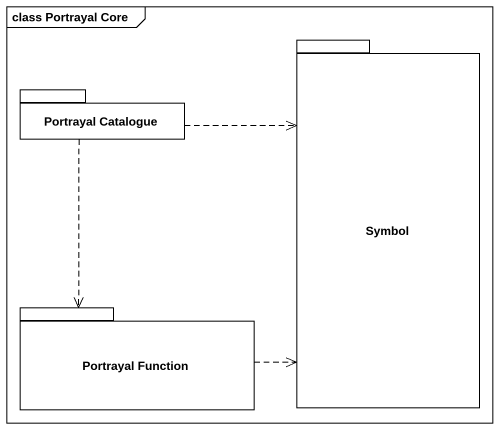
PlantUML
@startuml
mainframe class Portrayal Core
package Symbol #FFFFFF {
}
package "Portrayal Catalogue" as Portrayal_Catalogue #FFFFFF {
}
package "Portrayal Function" as Portrayal_Function #FFFFFF {
}
Portrayal_Catalogue .right.> Symbol
Portrayal_Catalogue ..> Portrayal_Function
Portrayal_Function .right.> Symbol
@enduml
